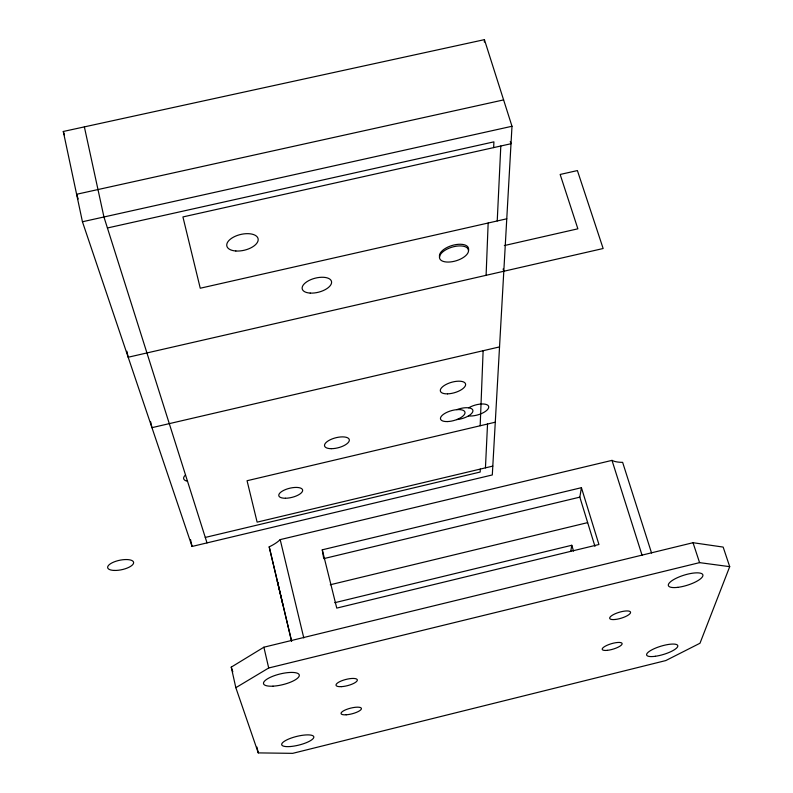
<?xml version="1.0" encoding="UTF-8"?>
<svg xmlns="http://www.w3.org/2000/svg" width="793" height="793" viewBox="0 0 793 793"><rect width="100%" height="100%" fill="white"/><g stroke="black" fill="none" stroke-linecap="round" stroke-linejoin="round"><path stroke-width="1.19" d="M439.481 257.338L439.52 256.773M468.534 250.727L468.504 250.182M468.574 249.101L468.524 249.617M484.345 42.098L484.424 39.65L63.291 131.479L82.442 221.762L192.055 546.456L492.304 474.948L511.991 126.265L484.424 39.65M480.171 425.762L483.125 350.724M486.099 275.31L488.161 223.011M480.29 469.079L480.171 472.043L205.278 537.436M493.662 147.607L493.9 141.858L107.422 227.978M485.445 467.86L487.536 424.027M497.231 220.96L500.809 146.011M570.801 551.095L571.783 545.267L334.755 602.7M594.968 546.367L579.832 497.142L581.418 487.685L322.265 549.817L323.544 557.538M729.709 566.658L699.991 643.232L665.783 660.569L292.686 753.35L258.26 752.894L235.838 687.69L231.239 667.141L263.891 647.207L693.023 542.709L723.157 547.081L729.709 566.658L699.575 562.634L268.698 667.993L235.838 687.69M330.275 584.758L587.603 522.637M269.194 546.843L291.586 641.2L269.194 546.843A35.675 13.075 -13.2 0 0 280.187 539.617L611.998 460.376A35.09 12.599 -17.8 0 0 622.634 462.359L651.568 553.028M323.722 558.639L579.832 497.142M492.8 466.106L257.13 522.141L247.059 480.727L495.278 422.203M499.531 346.908L151.949 427.665L150.68 421.836M506.767 218.799L200.252 288.226L182.925 216.935L511.009 143.731L510.286 141.461M504.338 245.562L577.869 228.81L560.155 174.46L577.403 170.574L603.146 248.516L128.179 357.237L126.88 351.24M82.442 221.762L511.991 126.265M503.605 99.908L76.614 194.275L78.18 198.964M231.239 667.141L232.815 671.78M693.023 542.709L699.575 562.634M63.291 131.479L64.441 134.988M611.998 460.376L642.092 555.338M207.003 542.898L103.942 216.985L84.365 126.88M581.418 487.685L598.933 544.513L336.757 608.102L322.265 549.817M503.109 268.976L503.803 271.256M571.783 545.267L573.537 551.076M280.187 539.617L303.798 637.939M283.022 605.495L277.372 581.467L278.095 584.491M263.891 647.207L268.698 667.993M256.952 747.085L258.26 752.894M190.528 539.567L192.055 546.456M439.51 256.218L439.471 255.772M187.515 481.282A12.916 5.174 -12.5 0 1 185.532 475.007M468.683 407.82A12.678 5.075 -16.2 0 1 485.485 404.252A12.678 5.075 -16.2 0 1 485.296 411.508A12.678 5.075 -16.2 0 1 468.475 415.899M456.768 409.654A12.688 5.085 -16 0 1 472.935 410.814A12.688 5.085 -16 0 1 456.649 419.626M468.465 249.934A15.017 7.117 -16.8 0 1 448.035 262.067A15.017 7.117 -16.8 0 1 445.537 249.954A15.017 7.117 -16.8 0 1 468.465 249.934A15.047 7.137 -16.8 0 0 454.082 244.958A15.047 7.137 -16.8 0 0 439.57 256.506M285.46 498.252A12.242 4.708 -13.7 0 0 302.629 490.034A12.242 4.708 -13.7 0 0 284.043 490.203A12.242 4.708 -13.7 0 0 285.46 498.252M677.837 587.345A18.061 5.293 -17.3 0 0 702.905 575.014A18.061 5.293 -17.3 0 0 676.132 578.275A18.061 5.293 -17.3 0 0 677.837 587.345M272.99 686.163A18.368 5.501 -13.7 0 0 299.298 675.19A18.368 5.501 -13.7 0 0 271.94 676.607A18.368 5.501 -13.7 0 0 272.99 686.163M655.355 656.277A16.256 4.322 -16.8 0 0 677.787 645.671A16.256 4.322 -16.8 0 0 653.482 649.021A16.256 4.322 -16.8 0 0 655.355 656.277M290.069 746.55A16.544 4.471 -13.9 0 0 313.83 736.984A16.544 4.471 -13.9 0 0 289.306 738.779A16.544 4.471 -13.9 0 0 290.069 746.55M615.081 619.492A10.864 3.122 -16.7 0 0 630.574 612.355A10.864 3.122 -16.7 0 0 614.724 613.96A10.864 3.122 -16.7 0 0 615.081 619.492M346.194 714.79A10.487 2.914 -14.3 0 0 361.439 708.595A10.487 2.914 -14.3 0 0 346.115 709.606A10.487 2.914 -14.3 0 0 346.194 714.79M607.388 650.339A10.368 2.845 -16.5 0 0 622.138 643.668A10.368 2.845 -16.5 0 0 606.982 645.324A10.368 2.845 -16.5 0 0 607.388 650.339M341.386 686.649A11.003 3.212 -14.3 0 0 357.356 680.067A11.003 3.212 -14.3 0 0 341.268 680.959A11.003 3.212 -14.3 0 0 341.386 686.649M235.858 250.994A16.048 8.089 -13.3 0 0 258.131 238.901A16.048 8.089 -13.3 0 0 233.41 237.176A16.048 8.089 -13.3 0 0 235.858 250.994M114.182 570.435A13.243 4.837 -11.8 0 0 133.63 562.643A13.243 4.837 -11.8 0 0 114.053 561.93A13.243 4.837 -11.8 0 0 114.182 570.435M447.53 393.853A13.094 5.412 -16.1 0 0 465.59 384.099A13.094 5.412 -16.1 0 0 445.765 384.615A13.094 5.412 -16.1 0 0 447.53 393.853M447.262 421.569A12.688 5.085 -15.9 0 0 464.995 412.35A12.688 5.085 -15.9 0 0 445.973 412.786A12.688 5.085 -15.9 0 0 447.262 421.569M310.212 293.093A15.107 7.206 -14.5 0 0 331.583 281.902A15.107 7.206 -14.5 0 0 308.804 280.593A15.107 7.206 -14.5 0 0 310.212 293.093M331.216 448.679A12.757 5.135 -14.4 0 0 349.336 439.897A12.757 5.135 -14.4 0 0 330.215 439.768A12.757 5.135 -14.4 0 0 331.216 448.679"/></g></svg>
